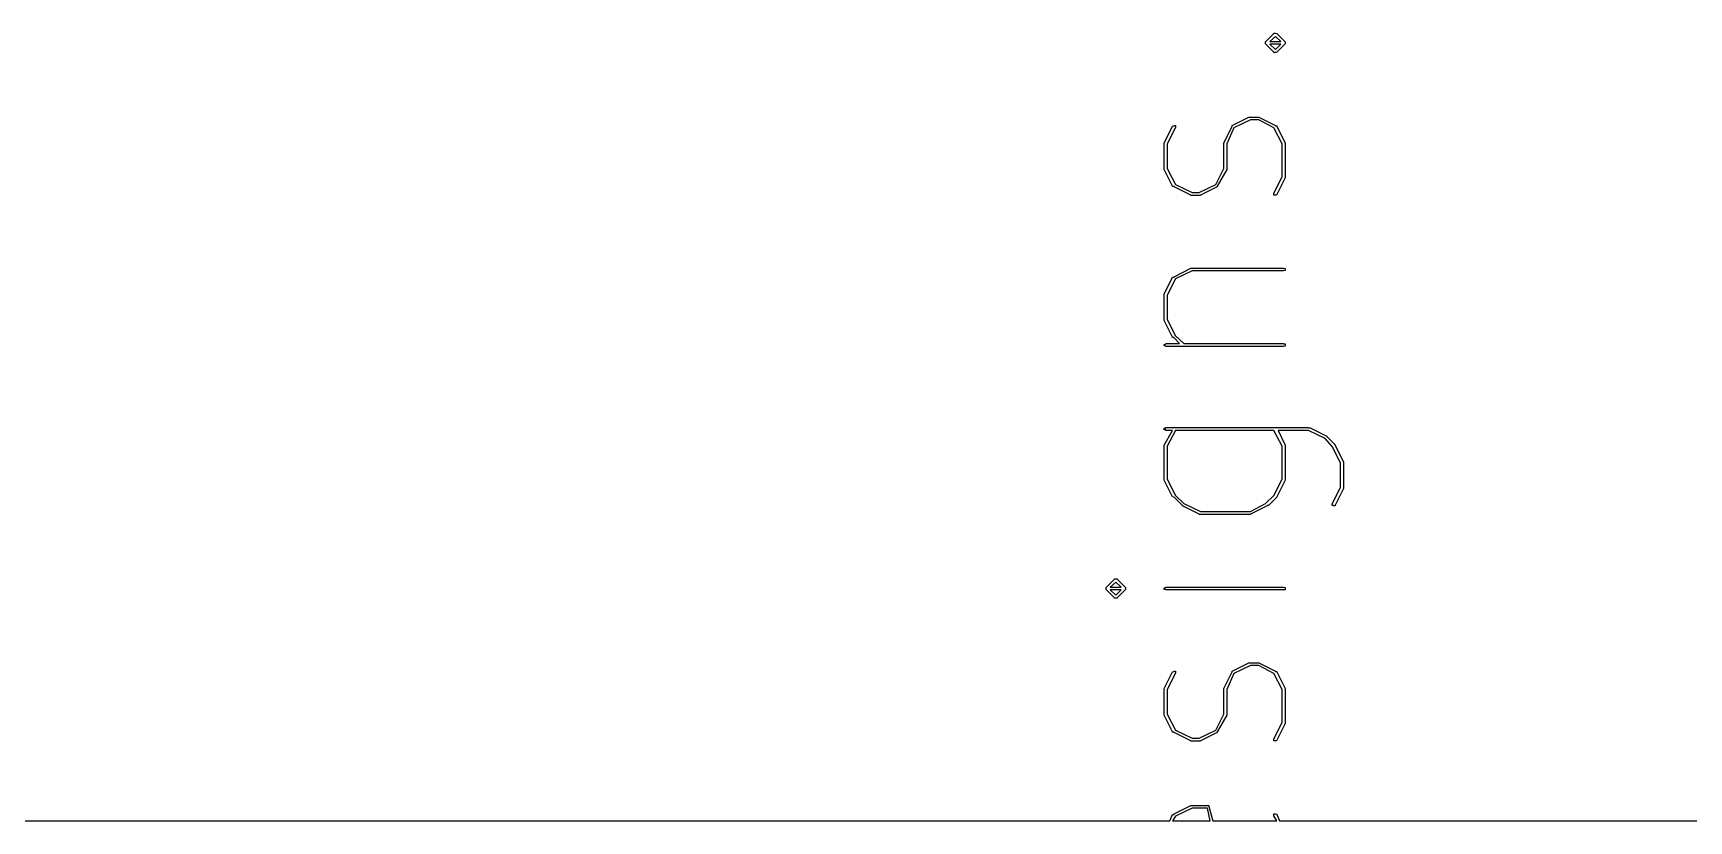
# Model space of a CAD drawing. Extents: x 18 to 369, y 6 to 139.
# Drawn here: x 296.608 to 297.801, y 41.945 to 42.513 of the extents above; entities that cross this region are included whole.
import ezdxf

# ---------------------------------------------------------------- set-up
doc = ezdxf.new("R2010")
doc.units = 0
doc.layers.add('BLACK', color=7, linetype='CONTINUOUS')

msp = doc.modelspace()

# ---------------------------------------------------------------- linework, layer by layer
at = {"layer": 'BLACK', "linetype": 'CONTINUOUS'}
for p, q in [((297.496, 42.5063), (297.502, 42.5123)), ((297.496, 42.5061), (297.496, 42.5063)), ((297.496, 42.5063), (297.496, 42.5063)), ((297.496, 42.506), (297.496, 42.5061)), ((297.496, 42.5061), (297.496, 42.5061)), ((297.496, 42.5059), (297.496, 42.506)), ((297.496, 42.5058), (297.496, 42.5059)), ((297.496, 42.5056), (297.496, 42.5058)), ((297.496, 42.5058), (297.496, 42.5058)), ((297.496, 42.5055), (297.496, 42.5056)), ((297.496, 42.5054), (297.496, 42.5055)), ((297.496, 42.5052), (297.496, 42.5054)), ((297.496, 42.5054), (297.496, 42.5054)), ((297.496, 42.5054), (297.496, 42.5054)), ((297.496, 42.5051), (297.496, 42.5052)), ((297.496, 42.505), (297.496, 42.5051)), ((297.496, 42.5049), (297.496, 42.505)), ((297.502, 42.4988), (297.496, 42.5049)), ((297.496, 42.5049), (297.496, 42.5049)), ((297.503, 42.5102), (297.499, 42.5066)), ((297.499, 42.5066), (297.507, 42.5066)), ((297.499, 42.5046), (297.503, 42.5009)), ((297.507, 42.5046), (297.499, 42.5046)), ((297.502, 42.5124), (297.502, 42.5125)), ((297.502, 42.5125), (297.503, 42.5125)), ((297.502, 42.5123), (297.502, 42.5124)), ((297.502, 42.5123), (297.502, 42.5123)), ((297.503, 42.5125), (297.503, 42.5126)), ((297.503, 42.5126), (297.503, 42.5126)), ((297.503, 42.5126), (297.503, 42.5126)), ((297.503, 42.5126), (297.503, 42.5126)), ((297.503, 42.5126), (297.503, 42.5126)), ((297.503, 42.5126), (297.503, 42.5126)), ((297.503, 42.5126), (297.503, 42.5126)), ((297.503, 42.5126), (297.503, 42.5125)), ((297.503, 42.5125), (297.503, 42.5125)), ((297.503, 42.5125), (297.503, 42.5125)), ((297.503, 42.5125), (297.503, 42.5125)), ((297.503, 42.5125), (297.504, 42.5123)), ((297.507, 42.5066), (297.503, 42.5102)), ((297.503, 42.5009), (297.507, 42.5046)), ((297.504, 42.5123), (297.51, 42.5063)), ((297.51, 42.5049), (297.504, 42.4988)), ((297.51, 42.5063), (297.51, 42.5062)), ((297.51, 42.5062), (297.51, 42.5061)), ((297.51, 42.5061), (297.51, 42.5059)), ((297.51, 42.5059), (297.51, 42.5059)), ((297.51, 42.5059), (297.51, 42.5058)), ((297.51, 42.5058), (297.51, 42.5056)), ((297.51, 42.5056), (297.51, 42.5056)), ((297.51, 42.5056), (297.51, 42.5056)), ((297.51, 42.5056), (297.51, 42.5054)), ((297.51, 42.5054), (297.51, 42.5052)), ((297.51, 42.5052), (297.51, 42.505)), ((297.51, 42.505), (297.51, 42.5049)), ((297.51, 42.5049), (297.51, 42.5049)), ((297.502, 42.4988), (297.502, 42.4988)), ((297.502, 42.4987), (297.502, 42.4988)), ((297.503, 42.4986), (297.502, 42.4987)), ((297.502, 42.4987), (297.502, 42.4987)), ((297.504, 42.4988), (297.503, 42.4987)), ((297.503, 42.4987), (297.503, 42.4987)), ((297.503, 42.4987), (297.503, 42.4987)), ((297.503, 42.4987), (297.503, 42.4987)), ((297.503, 42.4987), (297.503, 42.4986)), ((297.503, 42.4986), (297.503, 42.4985)), ((297.503, 42.4985), (297.503, 42.4986)), ((297.503, 42.4986), (297.503, 42.4986)), ((297.503, 42.4985), (297.503, 42.4985)), ((297.503, 42.4985), (297.503, 42.4985)), ((297.503, 42.4985), (297.503, 42.4985)), ((297.503, 42.4985), (297.503, 42.4985)), ((297.503, 42.4985), (297.503, 42.4985)), ((297.503, 42.4985), (297.503, 42.4985)), ((297.503, 42.4985), (297.503, 42.4985)), ((297.504, 42.4988), (297.504, 42.4988)), ((297.504, 42.4988), (297.504, 42.4988)), ((297.423, 42.4334), (297.429, 42.4455)), ((297.431, 42.4446), (297.425, 42.4328)), ((297.429, 42.4456), (297.43, 42.4457)), ((297.429, 42.4455), (297.429, 42.4456)), ((297.43, 42.446), (297.43, 42.4461)), ((297.43, 42.4461), (297.43, 42.4461)), ((297.43, 42.4461), (297.431, 42.4461)), ((297.43, 42.4459), (297.43, 42.446)), ((297.43, 42.446), (297.43, 42.446)), ((297.43, 42.4457), (297.43, 42.4459)), ((297.431, 42.4461), (297.431, 42.446)), ((297.431, 42.446), (297.431, 42.4459)), ((297.431, 42.4459), (297.431, 42.4457)), ((297.431, 42.4457), (297.431, 42.4456)), ((297.431, 42.4456), (297.431, 42.4454)), ((297.431, 42.4454), (297.431, 42.4452)), ((297.431, 42.4452), (297.431, 42.445)), ((297.431, 42.445), (297.431, 42.4448)), ((297.431, 42.4448), (297.431, 42.4446)), ((297.466, 42.4334), (297.472, 42.4455)), ((297.473, 42.4444), (297.468, 42.4328)), ((297.472, 42.446), (297.484, 42.452)), ((297.472, 42.4459), (297.472, 42.446)), ((297.472, 42.446), (297.472, 42.446)), ((297.472, 42.446), (297.472, 42.446)), ((297.472, 42.4458), (297.472, 42.4459)), ((297.472, 42.4459), (297.472, 42.4459)), ((297.472, 42.4459), (297.472, 42.4459)), ((297.472, 42.4459), (297.472, 42.4459)), ((297.472, 42.4457), (297.472, 42.4458)), ((297.472, 42.4458), (297.472, 42.4458)), ((297.472, 42.4456), (297.472, 42.4457)), ((297.472, 42.4457), (297.472, 42.4457)), ((297.472, 42.4457), (297.472, 42.4457)), ((297.472, 42.4455), (297.472, 42.4456)), ((297.472, 42.4456), (297.472, 42.4456)), ((297.472, 42.4456), (297.472, 42.4456)), ((297.485, 42.4501), (297.473, 42.4444)), ((297.484, 42.452), (297.484, 42.4521)), ((297.484, 42.4521), (297.484, 42.4521)), ((297.484, 42.4521), (297.484, 42.4521)), ((297.484, 42.4521), (297.485, 42.4521)), ((297.484, 42.452), (297.484, 42.452)), ((297.485, 42.4521), (297.485, 42.4521)), ((297.485, 42.4521), (297.485, 42.4521)), ((297.485, 42.4521), (297.485, 42.4521)), ((297.485, 42.4521), (297.485, 42.4521)), ((297.485, 42.4521), (297.485, 42.4521)), ((297.485, 42.4521), (297.485, 42.4521)), ((297.485, 42.4521), (297.491, 42.4521)), ((297.491, 42.4501), (297.485, 42.4501)), ((297.491, 42.4521), (297.491, 42.4521)), ((297.491, 42.4521), (297.491, 42.4521)), ((297.491, 42.4521), (297.491, 42.4521)), ((297.491, 42.4521), (297.491, 42.4521)), ((297.491, 42.4521), (297.491, 42.4521)), ((297.491, 42.4521), (297.491, 42.4521)), ((297.491, 42.4521), (297.491, 42.4521)), ((297.491, 42.4521), (297.491, 42.452)), ((297.491, 42.4521), (297.491, 42.4521)), ((297.491, 42.452), (297.491, 42.452)), ((297.491, 42.452), (297.503, 42.446)), ((297.502, 42.4444), (297.491, 42.4501)), ((297.508, 42.4328), (297.502, 42.4444)), ((297.503, 42.446), (297.503, 42.446)), ((297.503, 42.446), (297.503, 42.446)), ((297.503, 42.446), (297.503, 42.446)), ((297.503, 42.446), (297.503, 42.4459)), ((297.503, 42.4459), (297.504, 42.4459)), ((297.504, 42.4459), (297.504, 42.4459)), ((297.504, 42.4459), (297.504, 42.4458)), ((297.504, 42.4458), (297.504, 42.4458)), ((297.504, 42.4458), (297.504, 42.4457)), ((297.504, 42.4457), (297.504, 42.4457)), ((297.504, 42.4457), (297.504, 42.4457)), ((297.504, 42.4457), (297.504, 42.4456)), ((297.504, 42.4456), (297.504, 42.4456)), ((297.504, 42.4456), (297.504, 42.4456)), ((297.504, 42.4456), (297.504, 42.4455)), ((297.504, 42.4455), (297.51, 42.4334)), ((297.423, 42.4333), (297.423, 42.4334)), ((297.423, 42.4334), (297.423, 42.4334)), ((297.423, 42.4334), (297.423, 42.4334)), ((297.423, 42.4332), (297.423, 42.4333)), ((297.423, 42.4333), (297.423, 42.4333)), ((297.423, 42.4331), (297.423, 42.4332)), ((297.423, 42.4332), (297.423, 42.4332)), ((297.423, 42.433), (297.423, 42.4331)), ((297.423, 42.4331), (297.423, 42.4331)), ((297.423, 42.4149), (297.423, 42.433)), ((297.423, 42.433), (297.423, 42.433)), ((297.425, 42.4328), (297.425, 42.4151)), ((297.466, 42.4333), (297.466, 42.4334)), ((297.466, 42.4334), (297.466, 42.4334)), ((297.466, 42.4334), (297.466, 42.4334)), ((297.466, 42.4332), (297.466, 42.4333)), ((297.466, 42.4333), (297.466, 42.4333)), ((297.466, 42.4331), (297.466, 42.4332)), ((297.466, 42.4332), (297.466, 42.4332)), ((297.466, 42.433), (297.466, 42.4331)), ((297.466, 42.4331), (297.466, 42.4331)), ((297.466, 42.4151), (297.466, 42.433)), ((297.466, 42.433), (297.466, 42.433)), ((297.468, 42.4328), (297.468, 42.4148)), ((297.508, 42.409), (297.508, 42.4328)), ((297.51, 42.4334), (297.51, 42.4334)), ((297.51, 42.4334), (297.51, 42.4334)), ((297.51, 42.4334), (297.51, 42.4334)), ((297.51, 42.4334), (297.51, 42.4333)), ((297.51, 42.4333), (297.51, 42.4333)), ((297.51, 42.4333), (297.51, 42.4332)), ((297.51, 42.4332), (297.51, 42.4332)), ((297.51, 42.4332), (297.51, 42.4331)), ((297.51, 42.4331), (297.51, 42.4331)), ((297.51, 42.4331), (297.51, 42.433)), ((297.51, 42.433), (297.51, 42.433)), ((297.51, 42.433), (297.51, 42.4088)), ((297.423, 42.4148), (297.423, 42.4149)), ((297.423, 42.4147), (297.423, 42.4148)), ((297.423, 42.4148), (297.423, 42.4148)), ((297.423, 42.4146), (297.423, 42.4147)), ((297.423, 42.4147), (297.423, 42.4147)), ((297.423, 42.4145), (297.423, 42.4146)), ((297.423, 42.4146), (297.423, 42.4146)), ((297.423, 42.4144), (297.423, 42.4145)), ((297.423, 42.4145), (297.423, 42.4145)), ((297.423, 42.4145), (297.423, 42.4145)), ((297.429, 42.4023), (297.423, 42.4144)), ((297.423, 42.4144), (297.423, 42.4144)), ((297.425, 42.4151), (297.431, 42.4035)), ((297.46, 42.4035), (297.466, 42.4151)), ((297.468, 42.4144), (297.461, 42.4023)), ((297.468, 42.4148), (297.468, 42.4148)), ((297.468, 42.4148), (297.468, 42.4148)), ((297.468, 42.4148), (297.468, 42.4147)), ((297.468, 42.4147), (297.468, 42.4146)), ((297.468, 42.4146), (297.468, 42.4146)), ((297.468, 42.4146), (297.468, 42.4146)), ((297.468, 42.4146), (297.468, 42.4145)), ((297.468, 42.4145), (297.468, 42.4145)), ((297.468, 42.4145), (297.468, 42.4144)), ((297.468, 42.4144), (297.468, 42.4144)), ((297.502, 42.3972), (297.508, 42.409)), ((297.51, 42.4084), (297.504, 42.3963)), ((297.51, 42.4088), (297.51, 42.4088)), ((297.51, 42.4088), (297.51, 42.4087)), ((297.51, 42.4087), (297.51, 42.4087)), ((297.51, 42.4087), (297.51, 42.4086)), ((297.51, 42.4086), (297.51, 42.4086)), ((297.51, 42.4086), (297.51, 42.4085)), ((297.51, 42.4085), (297.51, 42.4085)), ((297.51, 42.4085), (297.51, 42.4084)), ((297.51, 42.4084), (297.51, 42.4084)), ((297.51, 42.4084), (297.51, 42.4084)), ((297.429, 42.4022), (297.429, 42.4023)), ((297.429, 42.4023), (297.429, 42.4023)), ((297.429, 42.4023), (297.429, 42.4023)), ((297.43, 42.4021), (297.429, 42.4022)), ((297.43, 42.402), (297.43, 42.4021)), ((297.43, 42.4021), (297.43, 42.4021)), ((297.43, 42.4021), (297.43, 42.4021)), ((297.43, 42.4021), (297.43, 42.4021)), ((297.43, 42.4019), (297.43, 42.402)), ((297.43, 42.402), (297.43, 42.402)), ((297.43, 42.402), (297.43, 42.402)), ((297.442, 42.3958), (297.43, 42.4019)), ((297.43, 42.4019), (297.43, 42.4019)), ((297.43, 42.4019), (297.43, 42.4019)), ((297.43, 42.4019), (297.43, 42.4019)), ((297.43, 42.4019), (297.43, 42.4019)), ((297.431, 42.4035), (297.443, 42.3977)), ((297.442, 42.3957), (297.442, 42.3958)), ((297.442, 42.3958), (297.442, 42.3958)), ((297.442, 42.3958), (297.442, 42.3958)), ((297.442, 42.3958), (297.442, 42.3958)), ((297.448, 42.3957), (297.442, 42.3957)), ((297.442, 42.3957), (297.442, 42.3957)), ((297.442, 42.3957), (297.442, 42.3957)), ((297.442, 42.3957), (297.442, 42.3957)), ((297.442, 42.3957), (297.442, 42.3957)), ((297.442, 42.3957), (297.442, 42.3957)), ((297.442, 42.3957), (297.442, 42.3957)), ((297.443, 42.3977), (297.448, 42.3977)), ((297.448, 42.3977), (297.46, 42.4035)), ((297.449, 42.3957), (297.448, 42.3957)), ((297.461, 42.4019), (297.449, 42.3958)), ((297.449, 42.3958), (297.449, 42.3958)), ((297.449, 42.3958), (297.449, 42.3958)), ((297.449, 42.3958), (297.449, 42.3958)), ((297.449, 42.3958), (297.449, 42.3958)), ((297.449, 42.3958), (297.449, 42.3957)), ((297.449, 42.3957), (297.449, 42.3957)), ((297.449, 42.3957), (297.449, 42.3957)), ((297.449, 42.3957), (297.449, 42.3957)), ((297.449, 42.3957), (297.449, 42.3957)), ((297.449, 42.3957), (297.449, 42.3957)), ((297.461, 42.4023), (297.461, 42.4023)), ((297.461, 42.4023), (297.461, 42.4023)), ((297.461, 42.4023), (297.461, 42.4023)), ((297.461, 42.4023), (297.461, 42.4022)), ((297.461, 42.4022), (297.461, 42.4021)), ((297.461, 42.4021), (297.461, 42.4021)), ((297.461, 42.4021), (297.461, 42.4021)), ((297.461, 42.4021), (297.461, 42.402)), ((297.461, 42.402), (297.461, 42.402)), ((297.461, 42.402), (297.461, 42.402)), ((297.461, 42.402), (297.461, 42.402)), ((297.461, 42.402), (297.461, 42.4019)), ((297.461, 42.4019), (297.461, 42.4019)), ((297.461, 42.4019), (297.461, 42.4019)), ((297.461, 42.4019), (297.461, 42.4019)), ((297.502, 42.397), (297.502, 42.3972)), ((297.502, 42.3968), (297.502, 42.397)), ((297.502, 42.3966), (297.502, 42.3968)), ((297.502, 42.3964), (297.502, 42.3966)), ((297.502, 42.3962), (297.502, 42.3964)), ((297.502, 42.3961), (297.502, 42.3962)), ((297.502, 42.3959), (297.502, 42.3961)), ((297.502, 42.3958), (297.502, 42.3959)), ((297.503, 42.3958), (297.502, 42.3958)), ((297.504, 42.396), (297.503, 42.3958)), ((297.503, 42.3958), (297.503, 42.3958)), ((297.503, 42.3958), (297.503, 42.3957)), ((297.503, 42.3957), (297.503, 42.3958)), ((297.503, 42.3957), (297.503, 42.3957)), ((297.504, 42.3963), (297.504, 42.3963)), ((297.504, 42.3963), (297.504, 42.3961)), ((297.504, 42.3961), (297.504, 42.396)), ((297.423, 42.3246), (297.429, 42.3367)), ((297.431, 42.3355), (297.425, 42.3239)), ((297.429, 42.3367), (297.43, 42.3368)), ((297.429, 42.3367), (297.429, 42.3367)), ((297.429, 42.3367), (297.429, 42.3367)), ((297.429, 42.3367), (297.429, 42.3367)), ((297.43, 42.3371), (297.442, 42.3432)), ((297.43, 42.337), (297.43, 42.3371)), ((297.43, 42.3371), (297.43, 42.3371)), ((297.43, 42.3371), (297.43, 42.3371)), ((297.43, 42.3371), (297.43, 42.3371)), ((297.43, 42.3369), (297.43, 42.337)), ((297.43, 42.337), (297.43, 42.337)), ((297.43, 42.337), (297.43, 42.337)), ((297.43, 42.3368), (297.43, 42.3369)), ((297.43, 42.3369), (297.43, 42.3369)), ((297.43, 42.3369), (297.43, 42.3369)), ((297.43, 42.3369), (297.43, 42.3369)), ((297.443, 42.3413), (297.431, 42.3355)), ((297.442, 42.3432), (297.442, 42.3433)), ((297.442, 42.3433), (297.442, 42.3433)), ((297.442, 42.3433), (297.442, 42.3433)), ((297.442, 42.3433), (297.442, 42.3433)), ((297.442, 42.3433), (297.442, 42.3433)), ((297.442, 42.3433), (297.442, 42.3433)), ((297.442, 42.3433), (297.442, 42.3433)), ((297.442, 42.3433), (297.509, 42.3433)), ((297.442, 42.3432), (297.442, 42.3432)), ((297.442, 42.3432), (297.442, 42.3432)), ((297.442, 42.3432), (297.442, 42.3432)), ((297.442, 42.3432), (297.442, 42.3432)), ((297.509, 42.3413), (297.443, 42.3413)), ((297.509, 42.3433), (297.509, 42.3433)), ((297.509, 42.3433), (297.509, 42.3432)), ((297.509, 42.3432), (297.51, 42.3431)), ((297.51, 42.3415), (297.509, 42.3414)), ((297.509, 42.3414), (297.509, 42.3413)), ((297.509, 42.3413), (297.509, 42.3413)), ((297.51, 42.3431), (297.51, 42.343)), ((297.51, 42.343), (297.51, 42.3428)), ((297.51, 42.3428), (297.51, 42.3427)), ((297.51, 42.3427), (297.51, 42.3425)), ((297.51, 42.3425), (297.51, 42.3423)), ((297.51, 42.3423), (297.51, 42.3421)), ((297.51, 42.3421), (297.51, 42.3419)), ((297.51, 42.3419), (297.51, 42.3417)), ((297.51, 42.3417), (297.51, 42.3416)), ((297.51, 42.3416), (297.51, 42.3415)), ((297.423, 42.3245), (297.423, 42.3246)), ((297.423, 42.3246), (297.423, 42.3246)), ((297.423, 42.3244), (297.423, 42.3245)), ((297.423, 42.3245), (297.423, 42.3245)), ((297.423, 42.3243), (297.423, 42.3244)), ((297.423, 42.3244), (297.423, 42.3244)), ((297.423, 42.3244), (297.423, 42.3244)), ((297.423, 42.3242), (297.423, 42.3243)), ((297.423, 42.306), (297.423, 42.3242)), ((297.423, 42.3242), (297.423, 42.3242)), ((297.423, 42.3242), (297.423, 42.3242)), ((297.425, 42.3239), (297.425, 42.3062)), ((297.423, 42.3059), (297.423, 42.306)), ((297.423, 42.306), (297.423, 42.306)), ((297.423, 42.3058), (297.423, 42.3059)), ((297.423, 42.3059), (297.423, 42.3059)), ((297.423, 42.3057), (297.423, 42.3058)), ((297.423, 42.3058), (297.423, 42.3058)), ((297.423, 42.3056), (297.423, 42.3057)), ((297.423, 42.3057), (297.423, 42.3057)), ((297.429, 42.2935), (297.423, 42.3056)), ((297.423, 42.3056), (297.423, 42.3056)), ((297.423, 42.3056), (297.423, 42.3056)), ((297.423, 42.3056), (297.423, 42.3056)), ((297.425, 42.3062), (297.431, 42.2945)), ((297.423, 42.2884), (297.424, 42.2886)), ((297.423, 42.2882), (297.423, 42.2884)), ((297.423, 42.2881), (297.423, 42.2882)), ((297.423, 42.2879), (297.423, 42.2881)), ((297.423, 42.2877), (297.423, 42.2879)), ((297.423, 42.2875), (297.423, 42.2877)), ((297.423, 42.2873), (297.423, 42.2875)), ((297.424, 42.2872), (297.423, 42.2873)), ((297.424, 42.2888), (297.424, 42.2889)), ((297.424, 42.2889), (297.434, 42.2889)), ((297.424, 42.2887), (297.424, 42.2888)), ((297.424, 42.2888), (297.424, 42.2888)), ((297.424, 42.2886), (297.424, 42.2887)), ((297.424, 42.287), (297.424, 42.2872)), ((297.429, 42.2934), (297.429, 42.2935)), ((297.43, 42.2933), (297.429, 42.2934)), ((297.429, 42.2934), (297.429, 42.2934)), ((297.43, 42.2932), (297.43, 42.2933)), ((297.43, 42.2933), (297.43, 42.2933)), ((297.434, 42.2889), (297.43, 42.2932)), ((297.43, 42.2932), (297.43, 42.2932)), ((297.43, 42.2932), (297.43, 42.2932)), ((297.431, 42.2945), (297.437, 42.2889)), ((297.437, 42.2889), (297.509, 42.2889)), ((297.509, 42.2889), (297.509, 42.2888)), ((297.509, 42.2888), (297.509, 42.2888)), ((297.509, 42.2888), (297.51, 42.2887)), ((297.51, 42.2887), (297.51, 42.2886)), ((297.51, 42.2886), (297.51, 42.2884)), ((297.51, 42.2884), (297.51, 42.2882)), ((297.51, 42.2882), (297.51, 42.288)), ((297.51, 42.288), (297.51, 42.2878)), ((297.51, 42.2878), (297.51, 42.2877)), ((297.51, 42.2877), (297.51, 42.2875)), ((297.51, 42.2875), (297.51, 42.2873)), ((297.51, 42.2873), (297.51, 42.2871)), ((297.424, 42.2869), (297.424, 42.287)), ((297.424, 42.2869), (297.424, 42.2869)), ((297.509, 42.2869), (297.424, 42.2869)), ((297.424, 42.2869), (297.424, 42.2869)), ((297.51, 42.287), (297.509, 42.2869)), ((297.509, 42.2869), (297.509, 42.2869)), ((297.509, 42.2869), (297.509, 42.2869)), ((297.51, 42.2871), (297.51, 42.287)), ((297.423, 42.2279), (297.424, 42.2281)), ((297.423, 42.2278), (297.423, 42.2279)), ((297.423, 42.2276), (297.423, 42.2278)), ((297.423, 42.2274), (297.423, 42.2276)), ((297.424, 42.2283), (297.424, 42.2284)), ((297.424, 42.2284), (297.424, 42.2284)), ((297.424, 42.2284), (297.527, 42.2284)), ((297.424, 42.2282), (297.424, 42.2283)), ((297.424, 42.2281), (297.424, 42.2282)), ((297.527, 42.2284), (297.527, 42.2284)), ((297.527, 42.2284), (297.527, 42.2284)), ((297.527, 42.2284), (297.527, 42.2284)), ((297.527, 42.2284), (297.527, 42.2283)), ((297.527, 42.2284), (297.527, 42.2284)), ((297.527, 42.2283), (297.527, 42.2283)), ((297.527, 42.2283), (297.527, 42.2283)), ((297.527, 42.2283), (297.527, 42.2283)), ((297.527, 42.2283), (297.528, 42.2283)), ((297.528, 42.2283), (297.528, 42.2283)), ((297.528, 42.2283), (297.54, 42.2222)), ((297.423, 42.2272), (297.423, 42.2274)), ((297.423, 42.227), (297.423, 42.2272)), ((297.423, 42.2268), (297.423, 42.227)), ((297.424, 42.2267), (297.423, 42.2268)), ((297.423, 42.2157), (297.429, 42.2264)), ((297.423, 42.2156), (297.423, 42.2157)), ((297.423, 42.2157), (297.423, 42.2157)), ((297.423, 42.2157), (297.423, 42.2157)), ((297.423, 42.2155), (297.423, 42.2156)), ((297.423, 42.2156), (297.423, 42.2156)), ((297.424, 42.2266), (297.424, 42.2267)), ((297.424, 42.2265), (297.424, 42.2266)), ((297.424, 42.2264), (297.424, 42.2265)), ((297.429, 42.2264), (297.424, 42.2264)), ((297.424, 42.2264), (297.424, 42.2264)), ((297.431, 42.2264), (297.425, 42.215)), ((297.502, 42.2264), (297.431, 42.2264)), ((297.508, 42.215), (297.502, 42.2264)), ((297.527, 42.2264), (297.505, 42.2264)), ((297.505, 42.2264), (297.51, 42.2157)), ((297.51, 42.2157), (297.51, 42.2157)), ((297.51, 42.2157), (297.51, 42.2157)), ((297.51, 42.2157), (297.51, 42.2157)), ((297.51, 42.2157), (297.51, 42.2156)), ((297.51, 42.2156), (297.51, 42.2155)), ((297.539, 42.2205), (297.527, 42.2264)), ((297.544, 42.2147), (297.539, 42.2205)), ((297.54, 42.2222), (297.54, 42.2222)), ((297.54, 42.2222), (297.54, 42.2222)), ((297.54, 42.2222), (297.54, 42.2222)), ((297.54, 42.2222), (297.54, 42.2221)), ((297.54, 42.2221), (297.54, 42.2221)), ((297.54, 42.2221), (297.54, 42.2221)), ((297.54, 42.2221), (297.54, 42.222)), ((297.54, 42.222), (297.546, 42.216)), ((297.546, 42.216), (297.546, 42.2159)), ((297.546, 42.2159), (297.546, 42.2159)), ((297.546, 42.2159), (297.546, 42.2159)), ((297.546, 42.2159), (297.546, 42.2158)), ((297.546, 42.2158), (297.546, 42.2158)), ((297.546, 42.2158), (297.546, 42.2157)), ((297.546, 42.2157), (297.552, 42.2036)), ((297.423, 42.2154), (297.423, 42.2155)), ((297.423, 42.2155), (297.423, 42.2155)), ((297.423, 42.2153), (297.423, 42.2154)), ((297.423, 42.2154), (297.423, 42.2154)), ((297.423, 42.1911), (297.423, 42.2153)), ((297.423, 42.2153), (297.423, 42.2153)), ((297.425, 42.215), (297.425, 42.1913)), ((297.508, 42.1913), (297.508, 42.215)), ((297.51, 42.2155), (297.51, 42.2155)), ((297.51, 42.2155), (297.51, 42.2155)), ((297.51, 42.2155), (297.51, 42.2154)), ((297.51, 42.2154), (297.51, 42.2153)), ((297.51, 42.2153), (297.51, 42.2153)), ((297.51, 42.2153), (297.51, 42.2153)), ((297.51, 42.2153), (297.51, 42.1911)), ((297.55, 42.203), (297.544, 42.2147)), ((297.552, 42.2036), (297.552, 42.2036)), ((297.552, 42.2036), (297.552, 42.2036)), ((297.552, 42.2036), (297.552, 42.2036)), ((297.552, 42.2036), (297.552, 42.2035)), ((297.55, 42.1853), (297.55, 42.203)), ((297.552, 42.2035), (297.552, 42.2034)), ((297.552, 42.2034), (297.552, 42.2034)), ((297.552, 42.2034), (297.552, 42.2034)), ((297.552, 42.2034), (297.552, 42.2033)), ((297.552, 42.2033), (297.552, 42.2032)), ((297.552, 42.2032), (297.552, 42.2032)), ((297.552, 42.2032), (297.552, 42.2032)), ((297.552, 42.2032), (297.552, 42.185)), ((297.423, 42.191), (297.423, 42.1911)), ((297.423, 42.1911), (297.423, 42.1911)), ((297.423, 42.1909), (297.423, 42.191)), ((297.423, 42.191), (297.423, 42.191)), ((297.423, 42.1908), (297.423, 42.1909)), ((297.423, 42.1909), (297.423, 42.1909)), ((297.423, 42.1907), (297.423, 42.1908)), ((297.423, 42.1908), (297.423, 42.1908)), ((297.423, 42.1906), (297.423, 42.1907)), ((297.423, 42.1907), (297.423, 42.1907)), ((297.423, 42.1907), (297.423, 42.1907)), ((297.429, 42.1786), (297.423, 42.1906)), ((297.425, 42.1913), (297.431, 42.1796)), ((297.502, 42.1796), (297.508, 42.1913)), ((297.51, 42.1906), (297.504, 42.1786)), ((297.51, 42.1911), (297.51, 42.1911)), ((297.51, 42.1911), (297.51, 42.191)), ((297.51, 42.191), (297.51, 42.1909)), ((297.51, 42.1909), (297.51, 42.1909)), ((297.51, 42.1909), (297.51, 42.1909)), ((297.51, 42.1909), (297.51, 42.1908)), ((297.51, 42.1908), (297.51, 42.1908)), ((297.51, 42.1908), (297.51, 42.1907)), ((297.51, 42.1907), (297.51, 42.1907)), ((297.51, 42.1907), (297.51, 42.1906)), ((297.544, 42.1734), (297.55, 42.1853)), ((297.552, 42.1846), (297.546, 42.1725)), ((297.552, 42.185), (297.552, 42.185)), ((297.552, 42.185), (297.552, 42.185)), ((297.552, 42.185), (297.552, 42.1849)), ((297.552, 42.1849), (297.552, 42.1848)), ((297.552, 42.1848), (297.552, 42.1848)), ((297.552, 42.1848), (297.552, 42.1848)), ((297.552, 42.1848), (297.552, 42.1847)), ((297.552, 42.1847), (297.552, 42.1847)), ((297.552, 42.1847), (297.552, 42.1846)), ((297.552, 42.1846), (297.552, 42.1846)), ((297.429, 42.1785), (297.429, 42.1786)), ((297.43, 42.1784), (297.429, 42.1785)), ((297.429, 42.1785), (297.429, 42.1785)), ((297.43, 42.1783), (297.43, 42.1784)), ((297.43, 42.1784), (297.43, 42.1784)), ((297.436, 42.1722), (297.43, 42.1783)), ((297.43, 42.1783), (297.43, 42.1783)), ((297.43, 42.1783), (297.43, 42.1783)), ((297.431, 42.1796), (297.437, 42.1738)), ((297.436, 42.1721), (297.436, 42.1722)), ((297.436, 42.1722), (297.436, 42.1722)), ((297.436, 42.1722), (297.436, 42.1722)), ((297.448, 42.166), (297.436, 42.1721)), ((297.436, 42.1721), (297.436, 42.1721)), ((297.436, 42.1721), (297.436, 42.1721)), ((297.436, 42.1721), (297.436, 42.1721)), ((297.436, 42.1721), (297.436, 42.1721)), ((297.437, 42.1738), (297.449, 42.1679)), ((297.449, 42.1679), (297.485, 42.1679)), ((297.485, 42.1679), (297.496, 42.1738)), ((297.497, 42.1721), (297.485, 42.166)), ((297.496, 42.1738), (297.502, 42.1796)), ((297.498, 42.1722), (297.497, 42.1722)), ((297.497, 42.1722), (297.497, 42.1721)), ((297.497, 42.1721), (297.497, 42.1721)), ((297.497, 42.1721), (297.497, 42.1721)), ((297.497, 42.1721), (297.497, 42.1721)), ((297.504, 42.1783), (297.498, 42.1722)), ((297.498, 42.1722), (297.498, 42.1722)), ((297.498, 42.1722), (297.498, 42.1722)), ((297.504, 42.1786), (297.504, 42.1785)), ((297.504, 42.1785), (297.504, 42.1785)), ((297.504, 42.1785), (297.504, 42.1784)), ((297.504, 42.1784), (297.504, 42.1784)), ((297.504, 42.1784), (297.504, 42.1784)), ((297.504, 42.1784), (297.504, 42.1783)), ((297.504, 42.1783), (297.504, 42.1783)), ((297.544, 42.1732), (297.544, 42.1734)), ((297.544, 42.173), (297.544, 42.1732)), ((297.544, 42.1728), (297.544, 42.173)), ((297.544, 42.1726), (297.544, 42.1728)), ((297.544, 42.1725), (297.544, 42.1726)), ((297.544, 42.1723), (297.544, 42.1725)), ((297.545, 42.1722), (297.544, 42.1723)), ((297.545, 42.1721), (297.545, 42.1722)), ((297.545, 42.172), (297.545, 42.1721)), ((297.546, 42.172), (297.545, 42.172)), ((297.545, 42.172), (297.545, 42.172)), ((297.545, 42.172), (297.545, 42.172)), ((297.546, 42.1725), (297.546, 42.1725)), ((297.546, 42.1725), (297.546, 42.1723)), ((297.546, 42.1723), (297.546, 42.1722)), ((297.546, 42.1722), (297.546, 42.1721)), ((297.546, 42.1721), (297.546, 42.172)), ((297.448, 42.1659), (297.448, 42.166)), ((297.448, 42.166), (297.448, 42.166)), ((297.448, 42.166), (297.448, 42.166)), ((297.448, 42.166), (297.448, 42.166)), ((297.485, 42.1659), (297.448, 42.1659)), ((297.448, 42.1659), (297.448, 42.1659)), ((297.448, 42.1659), (297.448, 42.1659)), ((297.448, 42.1659), (297.448, 42.1659)), ((297.448, 42.1659), (297.448, 42.1659)), ((297.448, 42.1659), (297.448, 42.1659)), ((297.448, 42.1659), (297.448, 42.1659)), ((297.485, 42.166), (297.485, 42.166)), ((297.485, 42.166), (297.485, 42.166)), ((297.485, 42.166), (297.485, 42.166)), ((297.485, 42.166), (297.485, 42.166)), ((297.485, 42.166), (297.485, 42.1659)), ((297.485, 42.1659), (297.485, 42.1659)), ((297.485, 42.1659), (297.485, 42.1659)), ((297.485, 42.1659), (297.485, 42.1659)), ((297.485, 42.1659), (297.485, 42.1659)), ((297.485, 42.1659), (297.485, 42.1659)), ((297.485, 42.1659), (297.485, 42.1659)), ((297.381, 42.1132), (297.387, 42.1192)), ((297.381, 42.113), (297.381, 42.1132)), ((297.381, 42.1132), (297.381, 42.1132)), ((297.381, 42.1129), (297.381, 42.113)), ((297.381, 42.113), (297.381, 42.113)), ((297.381, 42.113), (297.381, 42.113)), ((297.381, 42.1127), (297.381, 42.1129)), ((297.381, 42.1125), (297.381, 42.1127)), ((297.381, 42.1127), (297.381, 42.1127)), ((297.381, 42.1124), (297.381, 42.1125)), ((297.381, 42.1123), (297.381, 42.1124)), ((297.381, 42.1121), (297.381, 42.1123)), ((297.381, 42.1123), (297.381, 42.1123)), ((297.381, 42.1123), (297.381, 42.1123)), ((297.381, 42.112), (297.381, 42.1121)), ((297.381, 42.1119), (297.381, 42.112)), ((297.381, 42.1118), (297.381, 42.1119)), ((297.387, 42.1057), (297.381, 42.1118)), ((297.381, 42.1118), (297.381, 42.1118)), ((297.388, 42.1171), (297.384, 42.1135)), ((297.384, 42.1135), (297.392, 42.1135)), ((297.384, 42.1115), (297.388, 42.1078)), ((297.392, 42.1115), (297.384, 42.1115)), ((297.387, 42.1193), (297.387, 42.1194)), ((297.387, 42.1194), (297.387, 42.1194)), ((297.387, 42.1194), (297.388, 42.1194)), ((297.387, 42.1192), (297.387, 42.1193)), ((297.388, 42.1194), (297.388, 42.1195)), ((297.388, 42.1195), (297.388, 42.1195)), ((297.388, 42.1195), (297.388, 42.1195)), ((297.388, 42.1195), (297.388, 42.1195)), ((297.388, 42.1195), (297.388, 42.1195)), ((297.388, 42.1195), (297.388, 42.1195)), ((297.388, 42.1195), (297.388, 42.1195)), ((297.388, 42.1195), (297.388, 42.1195)), ((297.388, 42.1195), (297.388, 42.1195)), ((297.388, 42.1195), (297.388, 42.1194)), ((297.388, 42.1194), (297.388, 42.1194)), ((297.388, 42.1194), (297.388, 42.1194)), ((297.388, 42.1194), (297.388, 42.1194)), ((297.388, 42.1194), (297.389, 42.1194)), ((297.392, 42.1135), (297.388, 42.1171)), ((297.388, 42.1078), (297.392, 42.1115)), ((297.389, 42.1194), (297.389, 42.1192)), ((297.389, 42.1192), (297.395, 42.1132)), ((297.395, 42.1118), (297.389, 42.1057)), ((297.395, 42.1132), (297.395, 42.1132)), ((297.395, 42.1132), (297.395, 42.1131)), ((297.395, 42.1131), (297.395, 42.113)), ((297.395, 42.113), (297.395, 42.1129)), ((297.395, 42.1129), (297.395, 42.1128)), ((297.395, 42.1128), (297.395, 42.1127)), ((297.395, 42.1127), (297.395, 42.1125)), ((297.395, 42.1125), (297.395, 42.1125)), ((297.395, 42.1125), (297.395, 42.1125)), ((297.395, 42.1125), (297.395, 42.1123)), ((297.395, 42.1123), (297.395, 42.1121)), ((297.395, 42.1121), (297.395, 42.112)), ((297.395, 42.112), (297.395, 42.1119)), ((297.395, 42.1119), (297.395, 42.1119)), ((297.395, 42.1119), (297.395, 42.1118)), ((297.395, 42.1118), (297.395, 42.1118)), ((297.423, 42.113), (297.424, 42.1132)), ((297.423, 42.1129), (297.423, 42.113)), ((297.423, 42.1127), (297.423, 42.1129)), ((297.423, 42.1125), (297.423, 42.1127)), ((297.423, 42.1123), (297.423, 42.1125)), ((297.423, 42.1121), (297.423, 42.1123)), ((297.423, 42.1119), (297.423, 42.1121)), ((297.424, 42.1118), (297.423, 42.1119)), ((297.424, 42.1134), (297.424, 42.1135)), ((297.424, 42.1135), (297.424, 42.1135)), ((297.424, 42.1135), (297.509, 42.1135)), ((297.424, 42.1133), (297.424, 42.1134)), ((297.424, 42.1132), (297.424, 42.1133)), ((297.424, 42.1117), (297.424, 42.1118)), ((297.424, 42.1116), (297.424, 42.1117)), ((297.424, 42.1115), (297.424, 42.1116)), ((297.509, 42.1115), (297.424, 42.1115)), ((297.424, 42.1115), (297.424, 42.1115)), ((297.509, 42.1135), (297.509, 42.1134)), ((297.509, 42.1135), (297.509, 42.1135)), ((297.509, 42.1134), (297.51, 42.1133)), ((297.51, 42.1116), (297.509, 42.1116)), ((297.509, 42.1116), (297.509, 42.1115)), ((297.509, 42.1115), (297.509, 42.1115)), ((297.51, 42.1133), (297.51, 42.1132)), ((297.51, 42.1132), (297.51, 42.113)), ((297.51, 42.113), (297.51, 42.1129)), ((297.51, 42.1129), (297.51, 42.1127)), ((297.51, 42.1127), (297.51, 42.1125)), ((297.51, 42.1125), (297.51, 42.1123)), ((297.51, 42.1123), (297.51, 42.1121)), ((297.51, 42.1121), (297.51, 42.1119)), ((297.51, 42.1119), (297.51, 42.1118)), ((297.51, 42.1118), (297.51, 42.1116)), ((297.387, 42.1056), (297.387, 42.1057)), ((297.388, 42.1055), (297.387, 42.1056)), ((297.388, 42.1056), (297.388, 42.1055)), ((297.389, 42.1056), (297.388, 42.1056)), ((297.388, 42.1055), (297.388, 42.1055)), ((297.388, 42.1055), (297.388, 42.1055)), ((297.388, 42.1055), (297.388, 42.1054)), ((297.388, 42.1054), (297.388, 42.1055)), ((297.388, 42.1055), (297.388, 42.1055)), ((297.388, 42.1055), (297.388, 42.1055)), ((297.388, 42.1055), (297.388, 42.1055)), ((297.388, 42.1055), (297.388, 42.1055)), ((297.388, 42.1054), (297.388, 42.1054)), ((297.388, 42.1054), (297.388, 42.1054)), ((297.388, 42.1054), (297.388, 42.1054)), ((297.388, 42.1054), (297.388, 42.1054)), ((297.388, 42.1054), (297.388, 42.1054)), ((297.388, 42.1054), (297.388, 42.1054)), ((297.388, 42.1054), (297.388, 42.1054)), ((297.389, 42.1057), (297.389, 42.1057)), ((297.389, 42.1057), (297.389, 42.1056)), ((297.389, 42.1056), (297.389, 42.1056)), ((297.389, 42.1056), (297.389, 42.1056)), ((297.423, 42.0404), (297.429, 42.0524)), ((297.431, 42.0516), (297.425, 42.0397)), ((297.429, 42.0525), (297.43, 42.0526)), ((297.429, 42.0524), (297.429, 42.0525)), ((297.43, 42.0529), (297.43, 42.053)), ((297.43, 42.053), (297.43, 42.053)), ((297.43, 42.053), (297.43, 42.053)), ((297.43, 42.053), (297.431, 42.053)), ((297.43, 42.0528), (297.43, 42.0529)), ((297.43, 42.0526), (297.43, 42.0528)), ((297.431, 42.053), (297.431, 42.0529)), ((297.431, 42.0529), (297.431, 42.0528)), ((297.431, 42.0528), (297.431, 42.0527)), ((297.431, 42.0527), (297.431, 42.0525)), ((297.431, 42.0525), (297.431, 42.0523)), ((297.431, 42.0523), (297.431, 42.0521)), ((297.431, 42.0521), (297.431, 42.0519)), ((297.431, 42.0519), (297.431, 42.0517)), ((297.431, 42.0517), (297.431, 42.0516)), ((297.466, 42.0404), (297.472, 42.0524)), ((297.473, 42.0513), (297.468, 42.0397)), ((297.472, 42.0529), (297.484, 42.0589)), ((297.472, 42.0528), (297.472, 42.0529)), ((297.472, 42.0529), (297.472, 42.0529)), ((297.472, 42.0529), (297.472, 42.0529)), ((297.472, 42.0527), (297.472, 42.0528)), ((297.472, 42.0528), (297.472, 42.0528)), ((297.472, 42.0528), (297.472, 42.0528)), ((297.472, 42.0528), (297.472, 42.0528)), ((297.472, 42.0526), (297.472, 42.0527)), ((297.472, 42.0527), (297.472, 42.0527)), ((297.472, 42.0525), (297.472, 42.0526)), ((297.472, 42.0526), (297.472, 42.0526)), ((297.472, 42.0526), (297.472, 42.0526)), ((297.472, 42.0524), (297.472, 42.0525)), ((297.472, 42.0525), (297.472, 42.0525)), ((297.472, 42.0525), (297.472, 42.0525)), ((297.485, 42.057), (297.473, 42.0513)), ((297.484, 42.0589), (297.484, 42.059)), ((297.484, 42.059), (297.484, 42.059)), ((297.484, 42.059), (297.484, 42.059)), ((297.484, 42.059), (297.485, 42.059)), ((297.484, 42.0589), (297.484, 42.0589)), ((297.485, 42.059), (297.485, 42.059)), ((297.485, 42.059), (297.485, 42.059)), ((297.485, 42.059), (297.485, 42.059)), ((297.485, 42.059), (297.485, 42.059)), ((297.485, 42.059), (297.485, 42.059)), ((297.485, 42.059), (297.485, 42.059)), ((297.485, 42.059), (297.491, 42.059)), ((297.491, 42.057), (297.485, 42.057)), ((297.491, 42.059), (297.491, 42.059)), ((297.491, 42.059), (297.491, 42.059)), ((297.491, 42.059), (297.491, 42.059)), ((297.491, 42.059), (297.491, 42.059)), ((297.491, 42.059), (297.491, 42.059)), ((297.491, 42.059), (297.491, 42.059)), ((297.491, 42.059), (297.491, 42.059)), ((297.491, 42.059), (297.491, 42.059)), ((297.491, 42.059), (297.491, 42.0589)), ((297.491, 42.059), (297.491, 42.059)), ((297.491, 42.0589), (297.503, 42.0529)), ((297.502, 42.0513), (297.491, 42.057)), ((297.508, 42.0397), (297.502, 42.0513)), ((297.503, 42.0529), (297.503, 42.0529)), ((297.503, 42.0529), (297.503, 42.0529)), ((297.503, 42.0529), (297.503, 42.0529)), ((297.503, 42.0529), (297.503, 42.0528)), ((297.503, 42.0528), (297.504, 42.0528)), ((297.504, 42.0528), (297.504, 42.0528)), ((297.504, 42.0528), (297.504, 42.0528)), ((297.504, 42.0528), (297.504, 42.0527)), ((297.504, 42.0527), (297.504, 42.0526)), ((297.504, 42.0526), (297.504, 42.0526)), ((297.504, 42.0526), (297.504, 42.0526)), ((297.504, 42.0526), (297.504, 42.0525)), ((297.504, 42.0525), (297.504, 42.0525)), ((297.504, 42.0525), (297.504, 42.0525)), ((297.504, 42.0525), (297.504, 42.0524)), ((297.504, 42.0524), (297.51, 42.0404)), ((297.423, 42.0403), (297.423, 42.0404)), ((297.423, 42.0402), (297.423, 42.0403)), ((297.423, 42.0403), (297.423, 42.0403)), ((297.423, 42.0401), (297.423, 42.0402)), ((297.423, 42.0402), (297.423, 42.0402)), ((297.423, 42.04), (297.423, 42.0401)), ((297.423, 42.0401), (297.423, 42.0401)), ((297.423, 42.0401), (297.423, 42.0401)), ((297.423, 42.0399), (297.423, 42.04)), ((297.423, 42.0218), (297.423, 42.0399)), ((297.423, 42.0399), (297.423, 42.0399)), ((297.425, 42.0397), (297.425, 42.022)), ((297.466, 42.0403), (297.466, 42.0404)), ((297.466, 42.0402), (297.466, 42.0403)), ((297.466, 42.0403), (297.466, 42.0403)), ((297.466, 42.0401), (297.466, 42.0402)), ((297.466, 42.0402), (297.466, 42.0402)), ((297.466, 42.04), (297.466, 42.0401)), ((297.466, 42.0401), (297.466, 42.0401)), ((297.466, 42.0401), (297.466, 42.0401)), ((297.466, 42.0399), (297.466, 42.04)), ((297.466, 42.022), (297.466, 42.0399)), ((297.466, 42.0399), (297.466, 42.0399)), ((297.468, 42.0397), (297.468, 42.0217)), ((297.508, 42.0159), (297.508, 42.0397)), ((297.51, 42.0404), (297.51, 42.0403)), ((297.51, 42.0403), (297.51, 42.0403)), ((297.51, 42.0403), (297.51, 42.0403)), ((297.51, 42.0403), (297.51, 42.0402)), ((297.51, 42.0402), (297.51, 42.0402)), ((297.51, 42.0402), (297.51, 42.0401)), ((297.51, 42.0401), (297.51, 42.0401)), ((297.51, 42.0401), (297.51, 42.04)), ((297.51, 42.04), (297.51, 42.04)), ((297.51, 42.04), (297.51, 42.0399)), ((297.51, 42.0399), (297.51, 42.0399)), ((297.51, 42.0399), (297.51, 42.0157)), ((297.423, 42.0217), (297.423, 42.0218)), ((297.423, 42.0216), (297.423, 42.0217)), ((297.423, 42.0217), (297.423, 42.0217)), ((297.423, 42.0215), (297.423, 42.0216)), ((297.423, 42.0216), (297.423, 42.0216)), ((297.423, 42.0214), (297.423, 42.0215)), ((297.423, 42.0215), (297.423, 42.0215)), ((297.423, 42.0213), (297.423, 42.0214)), ((297.423, 42.0214), (297.423, 42.0214)), ((297.423, 42.0214), (297.423, 42.0214)), ((297.429, 42.0092), (297.423, 42.0213)), ((297.423, 42.0213), (297.423, 42.0213)), ((297.425, 42.022), (297.431, 42.0104)), ((297.46, 42.0104), (297.466, 42.022)), ((297.468, 42.0213), (297.461, 42.0092)), ((297.468, 42.0217), (297.468, 42.0217)), ((297.468, 42.0217), (297.468, 42.0217)), ((297.468, 42.0217), (297.468, 42.0216)), ((297.468, 42.0216), (297.468, 42.0216)), ((297.468, 42.0216), (297.468, 42.0215)), ((297.468, 42.0215), (297.468, 42.0215)), ((297.468, 42.0215), (297.468, 42.0214)), ((297.468, 42.0214), (297.468, 42.0214)), ((297.468, 42.0214), (297.468, 42.0213)), ((297.468, 42.0213), (297.468, 42.0213)), ((297.502, 42.0041), (297.508, 42.0159)), ((297.51, 42.0153), (297.504, 42.0032)), ((297.51, 42.0157), (297.51, 42.0157)), ((297.51, 42.0157), (297.51, 42.0156)), ((297.51, 42.0156), (297.51, 42.0156)), ((297.51, 42.0156), (297.51, 42.0155)), ((297.51, 42.0155), (297.51, 42.0155)), ((297.51, 42.0155), (297.51, 42.0154)), ((297.51, 42.0154), (297.51, 42.0154)), ((297.51, 42.0154), (297.51, 42.0153)), ((297.51, 42.0153), (297.51, 42.0153)), ((297.51, 42.0153), (297.51, 42.0153)), ((297.429, 42.0091), (297.429, 42.0092)), ((297.429, 42.0092), (297.429, 42.0092)), ((297.429, 42.0092), (297.429, 42.0092)), ((297.43, 42.0091), (297.429, 42.0091)), ((297.43, 42.009), (297.43, 42.0091)), ((297.43, 42.0089), (297.43, 42.009)), ((297.43, 42.009), (297.43, 42.009)), ((297.43, 42.009), (297.43, 42.009)), ((297.43, 42.0088), (297.43, 42.0089)), ((297.43, 42.0089), (297.43, 42.0089)), ((297.43, 42.0089), (297.43, 42.0089)), ((297.442, 42.0027), (297.43, 42.0088)), ((297.43, 42.0088), (297.43, 42.0088)), ((297.43, 42.0088), (297.43, 42.0088)), ((297.43, 42.0088), (297.43, 42.0088)), ((297.43, 42.0088), (297.43, 42.0088)), ((297.431, 42.0104), (297.443, 42.0046)), ((297.442, 42.0026), (297.442, 42.0027)), ((297.442, 42.0027), (297.442, 42.0027)), ((297.442, 42.0027), (297.442, 42.0027)), ((297.442, 42.0027), (297.442, 42.0027)), ((297.442, 42.0027), (297.442, 42.0027)), ((297.448, 42.0026), (297.442, 42.0026)), ((297.442, 42.0026), (297.442, 42.0026)), ((297.442, 42.0026), (297.442, 42.0026)), ((297.442, 42.0026), (297.442, 42.0026)), ((297.442, 42.0026), (297.442, 42.0026)), ((297.442, 42.0026), (297.442, 42.0026)), ((297.443, 42.0046), (297.448, 42.0046)), ((297.448, 42.0046), (297.46, 42.0104)), ((297.449, 42.0026), (297.448, 42.0026)), ((297.461, 42.0088), (297.449, 42.0027)), ((297.449, 42.0027), (297.449, 42.0027)), ((297.449, 42.0027), (297.449, 42.0027)), ((297.449, 42.0027), (297.449, 42.0027)), ((297.449, 42.0027), (297.449, 42.0027)), ((297.449, 42.0027), (297.449, 42.0027)), ((297.449, 42.0027), (297.449, 42.0026)), ((297.449, 42.0026), (297.449, 42.0026)), ((297.449, 42.0026), (297.449, 42.0026)), ((297.449, 42.0026), (297.449, 42.0026)), ((297.449, 42.0026), (297.449, 42.0026)), ((297.461, 42.0092), (297.461, 42.0092)), ((297.461, 42.0092), (297.461, 42.0092)), ((297.461, 42.0092), (297.461, 42.0092)), ((297.461, 42.0092), (297.461, 42.0091)), ((297.461, 42.0091), (297.461, 42.009)), ((297.461, 42.009), (297.461, 42.009)), ((297.461, 42.009), (297.461, 42.009)), ((297.461, 42.009), (297.461, 42.009)), ((297.461, 42.009), (297.461, 42.0089)), ((297.461, 42.0089), (297.461, 42.0089)), ((297.461, 42.0089), (297.461, 42.0089)), ((297.461, 42.0089), (297.461, 42.0088)), ((297.461, 42.0088), (297.461, 42.0088)), ((297.461, 42.0088), (297.461, 42.0088)), ((297.461, 42.0088), (297.461, 42.0088)), ((297.502, 42.0039), (297.502, 42.0041)), ((297.502, 42.0037), (297.502, 42.0039)), ((297.502, 42.0035), (297.502, 42.0037)), ((297.502, 42.0033), (297.502, 42.0035)), ((297.502, 42.0031), (297.502, 42.0033)), ((297.502, 42.003), (297.502, 42.0031)), ((297.502, 42.0028), (297.502, 42.003)), ((297.502, 42.0027), (297.502, 42.0028)), ((297.503, 42.0027), (297.502, 42.0027)), ((297.504, 42.0029), (297.503, 42.0027)), ((297.503, 42.0027), (297.503, 42.0027)), ((297.503, 42.0027), (297.503, 42.0026)), ((297.503, 42.0026), (297.503, 42.0027)), ((297.503, 42.0026), (297.503, 42.0026)), ((297.504, 42.0032), (297.504, 42.0032)), ((297.504, 42.0032), (297.504, 42.003)), ((297.504, 42.003), (297.504, 42.0029)), ((297.43, 41.9501), (297.442, 41.9561)), ((297.443, 41.9542), (297.431, 41.9484)), ((297.442, 41.9561), (297.442, 41.9562)), ((297.442, 41.9562), (297.442, 41.9562)), ((297.442, 41.9562), (297.442, 41.9562)), ((297.442, 41.9562), (297.442, 41.9562)), ((297.442, 41.9562), (297.442, 41.9562)), ((297.442, 41.9562), (297.442, 41.9562)), ((297.442, 41.9562), (297.442, 41.9562)), ((297.442, 41.9562), (297.442, 41.9562)), ((297.442, 41.9562), (297.442, 41.9562)), ((297.442, 41.9562), (297.455, 41.9562)), ((297.442, 41.9561), (297.442, 41.9561)), ((297.442, 41.9561), (297.442, 41.9561)), ((297.454, 41.9542), (297.443, 41.9542)), ((297.456, 41.9451), (297.454, 41.9542)), ((297.455, 41.9562), (297.455, 41.9562)), ((297.455, 41.9562), (297.455, 41.9562)), ((297.455, 41.9562), (297.455, 41.9562)), ((297.455, 41.9562), (297.455, 41.9562)), ((297.455, 41.9562), (297.455, 41.9562)), ((297.455, 41.9562), (297.455, 41.9562)), ((297.455, 41.9562), (297.455, 41.9562)), ((297.455, 41.9562), (297.455, 41.9562)), ((297.455, 41.9562), (297.455, 41.9561)), ((297.455, 41.9561), (297.455, 41.9561)), ((297.455, 41.9561), (297.455, 41.9559)), ((297.455, 41.9559), (297.455, 41.9559)), ((297.455, 41.9559), (297.455, 41.9558)), ((297.455, 41.9558), (297.455, 41.9558)), ((297.455, 41.9558), (297.455, 41.9558)), ((297.455, 41.9558), (297.455, 41.9558)), ((297.455, 41.9558), (297.455, 41.9557)), ((297.455, 41.9557), (297.455, 41.9556)), ((297.455, 41.9556), (297.455, 41.9556)), ((297.455, 41.9556), (297.455, 41.9556)), ((297.455, 41.9556), (297.455, 41.9556)), ((297.455, 41.9556), (297.455, 41.9554)), ((297.455, 41.9554), (297.458, 41.9451)), ((292.449, 41.9451), (297.427, 41.9451)), ((297.427, 41.9451), (297.429, 41.9496)), ((297.429, 41.9496), (297.429, 41.9497)), ((297.429, 41.9497), (297.429, 41.9497)), ((297.429, 41.9497), (297.43, 41.9497)), ((297.429, 41.9496), (297.429, 41.9496)), ((297.431, 41.9484), (297.429, 41.9451)), ((297.429, 41.9451), (297.456, 41.9451)), ((297.43, 41.95), (297.43, 41.9501)), ((297.43, 41.9501), (297.43, 41.9501)), ((297.43, 41.9501), (297.43, 41.9501)), ((297.43, 41.9499), (297.43, 41.95)), ((297.43, 41.95), (297.43, 41.95)), ((297.43, 41.95), (297.43, 41.95)), ((297.43, 41.95), (297.43, 41.95)), ((297.43, 41.9498), (297.43, 41.9499)), ((297.43, 41.9497), (297.43, 41.9498)), ((297.43, 41.9498), (297.43, 41.9498)), ((297.43, 41.9498), (297.43, 41.9498)), ((297.458, 41.9451), (297.504, 41.9451)), ((297.502, 41.9501), (297.503, 41.9502)), ((297.502, 41.95), (297.502, 41.9501)), ((297.502, 41.9499), (297.502, 41.95)), ((297.502, 41.9497), (297.502, 41.9499)), ((297.502, 41.9495), (297.502, 41.9497)), ((297.502, 41.9493), (297.502, 41.9495)), ((297.502, 41.9491), (297.502, 41.9493)), ((297.502, 41.9489), (297.502, 41.9491)), ((297.502, 41.9488), (297.502, 41.9489)), ((297.502, 41.9487), (297.502, 41.9488)), ((297.504, 41.9451), (297.502, 41.9487)), ((297.503, 41.9502), (297.503, 41.9502)), ((297.503, 41.9502), (297.503, 41.9502)), ((297.503, 41.9502), (297.503, 41.9501)), ((297.503, 41.9501), (297.503, 41.9501)), ((297.503, 41.9501), (297.504, 41.9499)), ((297.504, 41.9499), (297.504, 41.9498)), ((297.504, 41.9498), (297.504, 41.9496)), ((297.504, 41.9496), (297.506, 41.9451)), ((297.506, 41.9451), (305.37, 41.9451))]:
    msp.add_line(p, q, dxfattribs=at)

doc.saveas('drawing.dxf')
